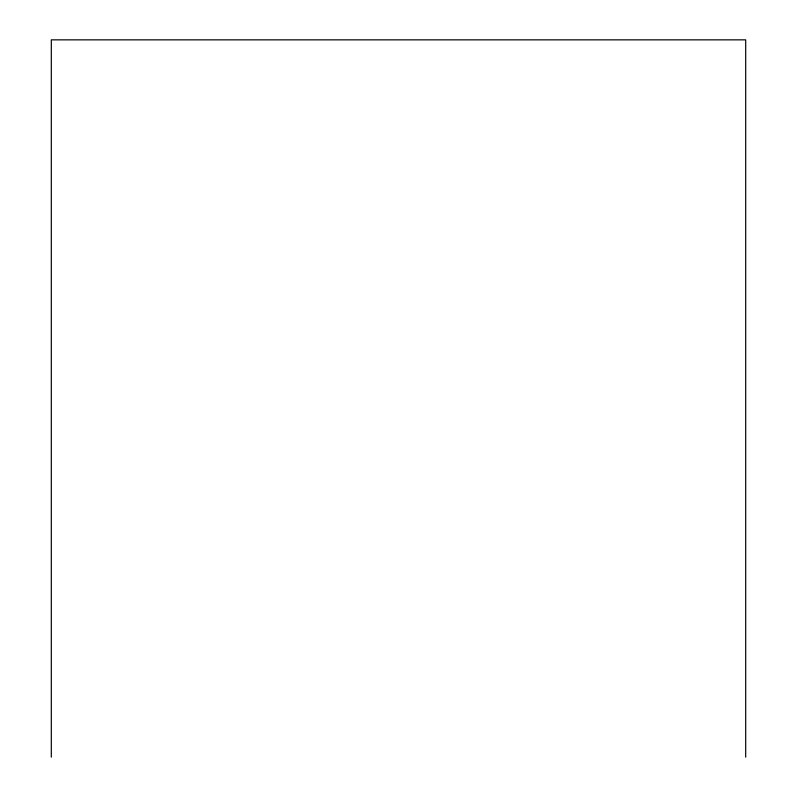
<?xml version="1.0" encoding="UTF-8"?>
<svg xmlns="http://www.w3.org/2000/svg" width="797" height="797" viewBox="0 0 797 797"><rect width="100%" height="100%" fill="white"/><g stroke="black" fill="none" stroke-linecap="round" stroke-linejoin="round"><path stroke-width="1.2" d="M745.693 757.15L745.693 39.85L51.307 39.85L51.307 757.15"/></g></svg>
